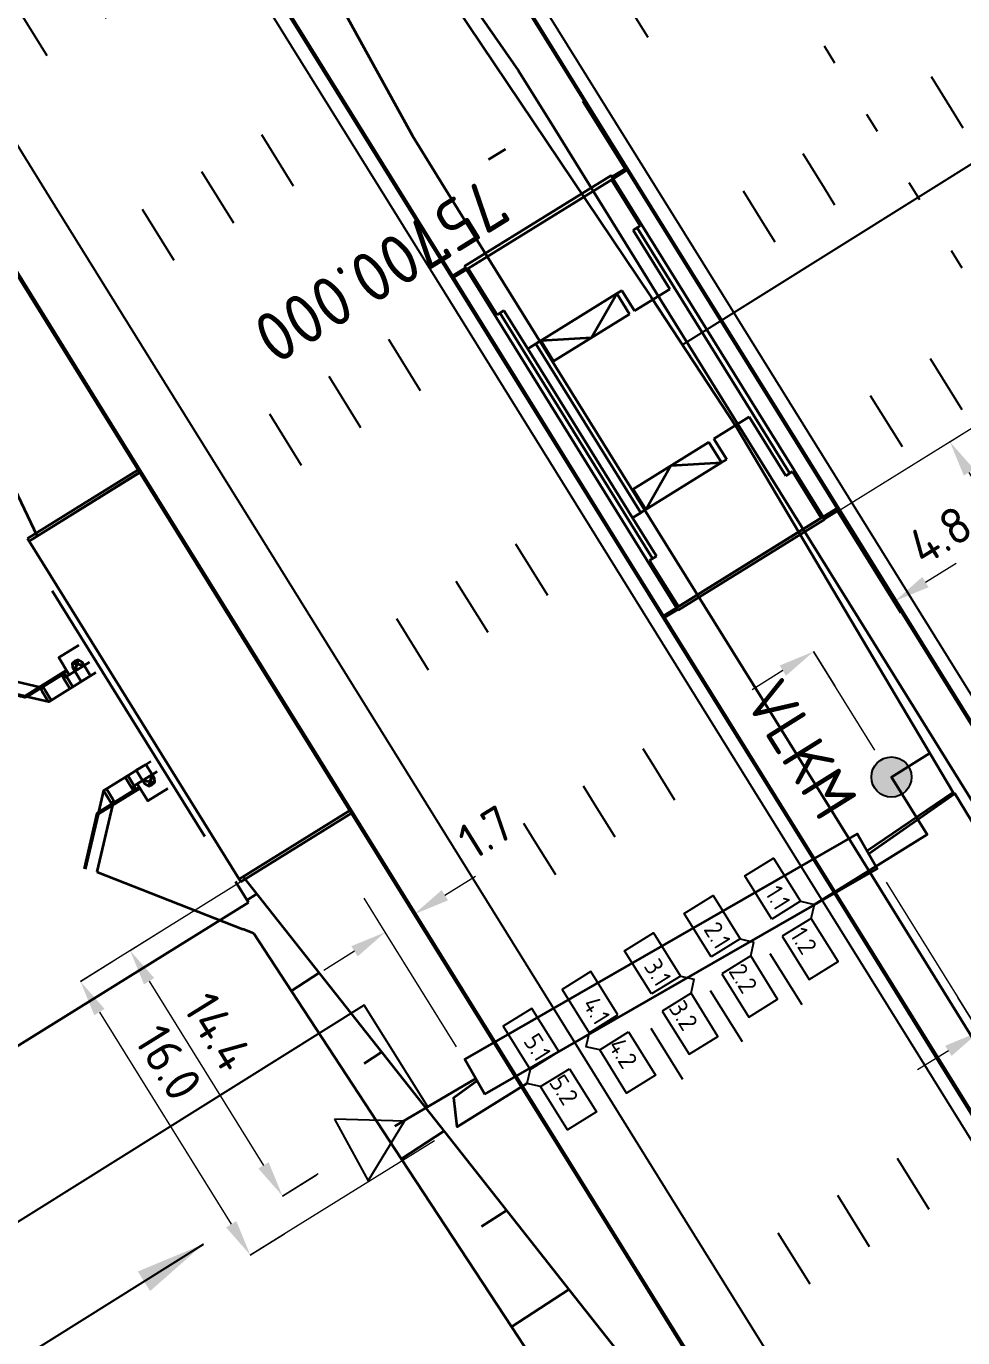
# Model space of a CAD drawing. Header units: metres. Extents: x 134219 to 139178, y 438661 to 444352.
# Drawn here: x 136052.3 to 136098.9, y 442083.1 to 442148.4 of the extents above; entities that cross this region are included whole.
import ezdxf
from ezdxf.enums import TextEntityAlignment as Align

# ---------------------------------------------------------------- set-up
doc = ezdxf.new("R2010")
doc.units = ezdxf.units.M
doc.linetypes.add('13strp', pattern=[4, 1, -3])
doc.linetypes.add('39strp', pattern=[12, 3, -9])
doc.layers.get('DEFPOINTS').update_dxf_attribs({"color": 193})
for name, color, linetype, lineweight in [('N-WE-AM-KILOMETRERING-S', 7, 'Continuous', 25), ('N-WE-KL-ET_HULPSTUK_MOF-S', 10, 'Continuous', 25), ('N-WE-KL-ET_LS_HULPSTUK_MOF-T18', 10, 'Continuous', 18), ('N-WE-KL-ET_LS_HULPSTUK_MOF-T25', 7, 'Continuous', 25), ('N-WE-KL-ET_LS_OV_KABEL-G', 10, 'KL-LS-OV-N', 35), ('N-WE-KL-ET_LS_OV_KABEL-M', 7, 'Continuous', 18), ('N-WE-KL-ET_MANTELBUIS-G', 10, 'Continuous', 35), ('N-WE-KL-MONITORING-T18', 1, 'Continuous', 25), ('N-WE-VW-VS-S', 160, 'Continuous', 25), ('N-WE-VW-VS-T18', 10, 'Continuous', 18), ('N-WE-VW-VS-T25', 7, 'Continuous', 25), ('N-WE-VW-VS_DRAAGCONSTRUCTIE-T18', 1, 'Continuous', 18), ('N-WE-VW-VS_DRAAGCONSTRUCTIE-T25', 7, 'Continuous', 25), ('Utd-geleiderail-nw', 8, 'glm a2ee v014$0$f2m40080', 35), ('Utd-ondergr-nw', 8, '13strp', 35), ('X-XX-AL-AANPIJLING-G', 7, 'Continuous', 18), ('X-XX-AL-AANPIJLING-S', 7, 'Continuous', 25)]:
    doc.layers.add(name, color=color, linetype=linetype, lineweight=lineweight)
doc.layers.add('N-WE-KL-MONITORING-T25', color=2, linetype='Continuous')
doc.layers.add('Utd-weg-nw', color=8, linetype='Continuous')
doc.styles.add('alm a2ee v011$0$rtw_iso', font='NLCS-ISO.ttf')
doc.styles.add('ISO18', font='NLCS-ISO.ttf')
doc.styles.add('ISO25', font='NLCS-ISO.ttf')
doc.styles.add('NLCS-ISO', font='NLCS-ISO.ttf')
doc.styles.add('NLCS_18', font='NLCS-ISO.ttf', dxfattribs={"height": 1.8})
doc.linetypes.add('glm a2ee v014$0$f2m40080', pattern='A,2,-1,[160,RTW.shx,S=0.5,R=0,X=0,Y=0],-1', length=4)
doc.linetypes.add('KL-LS-OV-N', pattern='A,4,-1,[103,NLCS.SHX,S=0.75,R=0,X=0,Y=0],-1,4,-1.5,["0V",Standard,S=1,R=0,X=0,Y=-0.5],-3', length=14.5)
doc.dimstyles.new('NLCS_t18_pijl_Dimension_l3_h1', dxfattribs={"dimtxt": 1.8, "dimasz": 1.8, "dimexe": 2, "dimexo": 2, "dimgap": 0.7, "dimtad": 1, "dimdec": 1, "dimzin": 0, "dimdsep": 46, "dimtxsty": 'NLCS_18', "dimcen": 2.5, "dimdle": 2, "dimclrd": 256, "dimclre": 256, "dimclrt": 256, "dimadec": 1, "dimazin": 0, "dimtfac": 1, "dimtdec": 1, "dimtofl": 0, "dimtmove": 1, "dimatfit": 0, "dimfxl": 0, "dimtolj": 1, "dimtzin": 0, "dimlwd": 18, "dimlwe": 18, "dimarcsym": 0})
doc.dimstyles.new('UTD', dxfattribs={"dimtxt": 1.8, "dimasz": 1.8, "dimexe": 0, "dimexo": 0, "dimgap": 0.5, "dimtad": 1, "dimdec": 1, "dimzin": 1, "dimdsep": 46, "dimtxsty": 'ISO18', "dimcen": 2.5, "dimclrd": 256, "dimclre": 256, "dimclrt": 1, "dimadec": 0, "dimazin": 0, "dimtfac": 1, "dimtdec": 1, "dimtmove": 0, "dimatfit": 3, "dimfxl": 0, "dimlwd": -1, "dimlwe": -1, "dimarcsym": 0})

# ---------------------------------------------------------------- blocks, each defined once
blk = doc.blocks.new('SVW-TDI_HULP_DETECTIELUS-SO')
blk.add_line((0.5, 0.5), (0, 0))
at = {"color": 0, "linetype": 'ByBlock'}
blk.add_lwpolyline([(0.5, 2.192), (3.038, 2.192), (3.038, 0.5), (0.5, 0.5)], close=True, dxfattribs=at)
at = {"layer": 'N-WE-VW-VS-T18', "linetype": 'ByBlock', "style": 'NLCS-ISO', "flags": 1}
for tag, p in [('OMSCHRIJVING_LEGENDA', (7.741, -6.192)), ('NABIJ_PORTAAL', (7.741, -9.976)), ('LOCATIE', (7.741, -13.761)), ('RIJSTROKEN', (7.741, -17.545)), ('OVERIGE_OPMERKING(EN)_1', (7.741, -21.33)), ('OVERIGE_OPMERKING(EN)_2', (7.741, -25.114))]:
    blk.add_attdef(tag, p, '', height=1.8, dxfattribs=at)
at = {"layer": 'N-WE-VW-VS-T25', "linetype": 'ByBlock', "style": 'NLCS-ISO'}
blk.add_attdef('LUSNUMMER', text='', height=1.8, dxfattribs=at).set_placement((2.264, 1.346), align=Align.MIDDLE)
blk = doc.blocks.new('SKL-ET_HULP_VERGROTELUSKOPPELMOF-SO')
at = {"ltscale": 10}
h = blk.add_hatch(color=256, dxfattribs=at)
edge = h.paths.add_edge_path()
edge.add_arc((0, 0), 1, 0, 360)
blk.add_circle((0, 0), 1)
at = {"layer": 'N-WE-KL-ET_LS_HULPSTUK_MOF-T18', "style": 'NLCS-ISO', "flags": 1}
for tag, p in [('OMSCHRIJVING_LEGENDA', (0, -8.431)), ('CONSTRUCTIENUMMER', (0, -12.215)), ('LOCATIE', (0, -16)), ('AANTAL_LUSPAREN', (0, -19.784)), ('POSITIE_X', (0, -23.569)), ('POSITIE_Y', (0, -27.353)), ('OVERIGE_OPMERKING(EN)_1', (0, -31.138)), ('OVERIGE_OPMERKING(EN)_2', (0, -34.922))]:
    blk.add_attdef(tag, p, '', height=1.8, dxfattribs=at)
at = {"layer": 'N-WE-KL-ET_LS_HULPSTUK_MOF-T25', "style": 'NLCS-ISO'}
blk.add_attdef('SOORT_MOF', (0, 2.715), '', height=2.25, dxfattribs=at)
blk = doc.blocks.new('SVW-VS_KAST_DS-SO')
blk.add_lwpolyline([(-1.75, -0.99), (1.75, -0.99), (0, 2.01)], close=True)
at = {"layer": 'N-WE-VW-VS_DRAAGCONSTRUCTIE-T18', "linetype": 'ByBlock', "style": 'NLCS-ISO', "flags": 1}
for tag, p in [('OMSCHRIJVING_LEGENDA', (0, -8.431)), ('LEVERANCIER', (0, -12.215)), ('NABIJ_PORTAAL', (0, -16)), ('LOCATIE', (0, -19.784)), ('BPS-CODERING', (0, -23.569)), ('VOEDINGSPUNT', (0, -27.353)), ('GROEPSNUMMER', (0, -31.138)), ('POSITIE_X', (0, -34.922)), ('POSITIE_Y', (0, -38.707)), ('OVERIGE_OPMERKING(EN)_1', (0, -42.491)), ('OVERIGE_OPMERKING(EN)_2', (0, -46.276))]:
    blk.add_attdef(tag, p, '', height=1.8, dxfattribs=at)
at = {"layer": 'N-WE-VW-VS_DRAAGCONSTRUCTIE-T25', "linetype": 'ByBlock', "style": 'NLCS-ISO'}
blk.add_attdef('SOORT_KAST', text='', height=2.5, dxfattribs=at).set_placement((0, 5.269), align=Align.MIDDLE_CENTER)
blk = doc.blocks.new('*D470')
at = {"layer": 'DEFPOINTS', "color": 0, "transparency": 16777216}
for p in [(136071.625, 442104.14), (136070.187, 442103.246), (136070.187, 442103.246)]:
    blk.add_point(p, dxfattribs=at)
at = {"layer": 'N-WE-KL-ET_LS_OV_KABEL-M', "lineweight": 18, "transparency": 16777216}
for p, q in [((136071.625, 442104.14), (136070.57, 442105.839)), ((136070.187, 442103.246), (136069.132, 442104.945))]:
    blk.add_line(p, q, dxfattribs=at)
at = {"layer": 'N-WE-KL-ET_LS_OV_KABEL-M', "linetype": 'Continuous', "lineweight": 18, "transparency": 16777216}
for p, q in [((136073.155, 442105.089), (136074.684, 442106.039)), ((136068.658, 442102.297), (136067.128, 442101.347))]:
    blk.add_line(p, q, dxfattribs=at)
at = {"layer": 'N-WE-KL-ET_LS_OV_KABEL-M', "transparency": 16777216}
for points in [[(136072.996, 442105.344), (136073.313, 442104.834), (136071.625, 442104.14)], [(136068.499, 442102.552), (136068.816, 442102.042), (136070.187, 442103.246)]]:
    blk.add_solid(points, dxfattribs=at)
at = {"layer": 'N-WE-KL-ET_LS_OV_KABEL-M', "transparency": 16777216, "insert": (136075.182, 442108.231), "char_height": 1.8, "attachment_point": 5, "rotation": 31.83626, "style": 'NLCS_18'}
blk.add_mtext('\\A1;1.7', dxfattribs=at)
blk = doc.blocks.new('*D471')
at = {"layer": 'DEFPOINTS', "color": 0, "transparency": 16777216}
for p in [(136095.55, 442119.732), (136091.508, 442117.222), (136091.508, 442117.222)]:
    blk.add_point(p, dxfattribs=at)
at = {"layer": 'N-WE-KL-ET_LS_OV_KABEL-M', "linetype": 'Continuous', "lineweight": 18, "transparency": 16777216}
for p, q in [((136097.079, 442120.681), (136098.608, 442121.631)), ((136089.979, 442116.272), (136088.45, 442115.323))]:
    blk.add_line(p, q, dxfattribs=at)
at = {"layer": 'N-WE-KL-ET_LS_OV_KABEL-M', "lineweight": 18, "transparency": 16777216}
for p, q in [((136095.55, 442119.732), (136096.605, 442118.033)), ((136091.508, 442117.222), (136092.563, 442115.523))]:
    blk.add_line(p, q, dxfattribs=at)
at = {"layer": 'N-WE-KL-ET_LS_OV_KABEL-M', "transparency": 16777216}
for points in [[(136096.921, 442120.936), (136097.237, 442120.426), (136095.55, 442119.732)], [(136089.821, 442116.527), (136090.137, 442116.018), (136091.508, 442117.222)]]:
    blk.add_solid(points, dxfattribs=at)
at = {"layer": 'N-WE-KL-ET_LS_OV_KABEL-M', "transparency": 16777216, "insert": (136097.807, 442123.016), "char_height": 1.8, "attachment_point": 5, "rotation": 31.83626, "style": 'NLCS_18'}
blk.add_mtext('\\A1;4.8', dxfattribs=at)
blk = doc.blocks.new('*D472')
at = {"layer": 'DEFPOINTS', "color": 0, "transparency": 16777216}
for p in [(136106.328, 442102.373), (136099.749, 442098.288), (136099.749, 442098.288)]:
    blk.add_point(p, dxfattribs=at)
at = {"layer": 'N-WE-KL-ET_LS_OV_KABEL-M', "lineweight": 18, "transparency": 16777216}
for p, q in [((136106.328, 442102.373), (136105.273, 442104.072)), ((136099.749, 442098.288), (136098.694, 442099.987))]:
    blk.add_line(p, q, dxfattribs=at)
at = {"layer": 'N-WE-KL-ET_LS_OV_KABEL-M', "linetype": 'Continuous', "lineweight": 18, "transparency": 16777216}
for p, q in [((136107.857, 442103.322), (136109.387, 442104.272)), ((136098.219, 442097.338), (136096.69, 442096.389))]:
    blk.add_line(p, q, dxfattribs=at)
at = {"layer": 'N-WE-KL-ET_LS_OV_KABEL-M', "transparency": 16777216}
for points in [[(136107.699, 442103.577), (136108.016, 442103.067), (136106.328, 442102.373)], [(136098.061, 442097.593), (136098.378, 442097.083), (136099.749, 442098.288)]]:
    blk.add_solid(points, dxfattribs=at)
at = {"layer": 'N-WE-KL-ET_LS_OV_KABEL-M', "transparency": 16777216, "insert": (136108.509, 442105.61), "char_height": 1.8, "attachment_point": 5, "rotation": 31.83626, "style": 'NLCS_18'}
blk.add_mtext('\\A1;7.7', dxfattribs=at)
blk = doc.blocks.new('*D473')
at = {"layer": 'DEFPOINTS', "color": 0, "transparency": 16777216}
for p in [(136098.293, 442127.674), (136104.968, 442116.924), (136104.968, 442116.924)]:
    blk.add_point(p, dxfattribs=at)
at = {"layer": 'N-WE-KL-ET_LS_OV_KABEL-M', "lineweight": 18, "transparency": 16777216}
for p, q in [((136098.293, 442127.674), (136099.992, 442128.729)), ((136104.968, 442116.924), (136106.667, 442117.979))]:
    blk.add_line(p, q, dxfattribs=at)
at = {"layer": 'N-WE-KL-ET_LS_OV_KABEL-M', "linetype": 'Continuous', "lineweight": 18, "transparency": 16777216}
blk.add_line((136099.242, 442126.145), (136104.019, 442118.453), dxfattribs=at)
at = {"layer": 'N-WE-KL-ET_LS_OV_KABEL-M', "transparency": 16777216}
for points in [[(136099.497, 442126.303), (136098.988, 442125.987), (136098.293, 442127.674)], [(136104.274, 442118.611), (136103.764, 442118.295), (136104.968, 442116.924)]]:
    blk.add_solid(points, dxfattribs=at)
at = {"layer": 'N-WE-KL-ET_LS_OV_KABEL-M', "transparency": 16777216, "insert": (136102.99, 442123.143), "char_height": 1.8, "attachment_point": 5, "rotation": 301.83626, "style": 'NLCS_18'}
blk.add_mtext('\\A1;12.7', dxfattribs=at)
blk = doc.blocks.new('*D475')
at = {"layer": 'DEFPOINTS', "color": 0, "transparency": 16777216}
for p in [(136057.482, 442102.336), (136065.074, 442090.108), (136065.074, 442090.108)]:
    blk.add_point(p, dxfattribs=at)
at = {"layer": 'N-WE-KL-ET_LS_OV_KABEL-M', "lineweight": 18, "transparency": 16777216}
for p, q in [((136057.482, 442102.336), (136059.181, 442103.391)), ((136065.074, 442090.108), (136066.773, 442091.163))]:
    blk.add_line(p, q, dxfattribs=at)
at = {"layer": 'N-WE-KL-ET_LS_OV_KABEL-M', "linetype": 'Continuous', "lineweight": 18, "transparency": 16777216}
blk.add_line((136058.431, 442100.806), (136064.124, 442091.637), dxfattribs=at)
at = {"layer": 'N-WE-KL-ET_LS_OV_KABEL-M', "transparency": 16777216}
for points in [[(136058.686, 442100.965), (136058.176, 442100.648), (136057.482, 442102.336)], [(136064.379, 442091.795), (136063.869, 442091.479), (136065.074, 442090.108)]]:
    blk.add_solid(points, dxfattribs=at)
at = {"layer": 'N-WE-KL-ET_LS_OV_KABEL-M', "transparency": 16777216, "insert": (136061.874, 442098.295), "char_height": 1.8, "attachment_point": 5, "rotation": 301.83497, "style": 'NLCS_18'}
blk.add_mtext('\\A1;14.4', dxfattribs=at)
blk = doc.blocks.new('*D476')
at = {"layer": 'DEFPOINTS', "color": 0, "transparency": 16777216}
for p in [(136055.008, 442100.799), (136063.469, 442087.171), (136063.469, 442087.171)]:
    blk.add_point(p, dxfattribs=at)
at = {"layer": 'N-WE-KL-ET_LS_OV_KABEL-M', "lineweight": 18, "transparency": 16777216}
for p, q in [((136055.008, 442100.799), (136056.707, 442101.854)), ((136063.469, 442087.171), (136065.168, 442088.226))]:
    blk.add_line(p, q, dxfattribs=at)
at = {"layer": 'N-WE-KL-ET_LS_OV_KABEL-M', "linetype": 'Continuous', "lineweight": 18, "transparency": 16777216}
blk.add_line((136055.957, 442099.27), (136062.519, 442088.7), dxfattribs=at)
at = {"layer": 'N-WE-KL-ET_LS_OV_KABEL-M', "transparency": 16777216}
for points in [[(136056.212, 442099.428), (136055.702, 442099.112), (136055.008, 442100.799)], [(136062.774, 442088.859), (136062.265, 442088.542), (136063.469, 442087.171)]]:
    blk.add_solid(points, dxfattribs=at)
at = {"layer": 'N-WE-KL-ET_LS_OV_KABEL-M', "transparency": 16777216, "insert": (136059.399, 442096.759), "char_height": 1.8, "attachment_point": 5, "rotation": 301.83497, "style": 'NLCS_18'}
blk.add_mtext('\\A1;16.0', dxfattribs=at)
blk = doc.blocks.new('SAL-AM_KILOMETRERING-SO')
blk.add_lwpolyline([(-37, 0), (-28, 0), (-10, 0)])
at = {"style": 'ISO25'}
blk.add_text('KM', height=2.25, dxfattribs=at).set_placement((-36, 1))
blk.add_attdef('KM', (-31, 1), '', height=2.25, dxfattribs=at)

msp = doc.modelspace()

# ---------------------------------------------------------------- linework, layer by layer
at = {"layer": 'N-WE-KL-ET_LS_OV_KABEL-G', "flags": 128}
for points, elevation in [([(136009.706, 442249.778), (136009.985, 442249.338), (136029.664, 442217.436), (136035.64, 442207.918), (136051.526, 442183.815), (136063.882, 442163.962), (136083.422, 442134.873), (136087.677, 442128.392), (136098.452, 442110.211), (136094.165, 442107.281)], 1.475), ([(136097.297, 442112.16), (136095.387, 442110.975), (136097.164, 442108.112), (136091.55, 442104.626)], 1.95), ([(136094.242, 442107.146), (136098.548, 442110.156), (136116.769, 442080.158), (136135.596, 442048.952), (136138.089, 442044.694)], 2.001), ([(136074.703, 442095.967), (136070.658, 442093.59)], 1.465), ([(136077.232, 442095.716), (136073.758, 442093.554), (136073.594, 442095.023), (136074.759, 442095.869)], 7.416)]:
    msp.add_lwpolyline(points, dxfattribs=dict(at, elevation=elevation))
at = {"layer": 'N-WE-KL-ET_LS_OV_KABEL-M'}
for points in [[(136092.061, 442123.805), (136100.722, 442129.182)], [(136062.993, 442105.757), (136055.008, 442100.799)], [(136095.122, 442105.738), (136099.749, 442098.288)], [(136073.728, 442097.542), (136070.187, 442103.246)], [(136072.635, 442092.862), (136063.469, 442087.171)], [(136066.849, 442091.21), (136065.074, 442090.108)]]:
    msp.add_lwpolyline(points, dxfattribs=at)
at = {"layer": 'N-WE-KL-ET_LS_OV_KABEL-M', "elevation": 1.95}
msp.add_lwpolyline([(136094.558, 442112.31), (136091.508, 442117.222)], dxfattribs=at)
at = {"layer": 'N-WE-KL-ET_MANTELBUIS-G', "flags": 128}
msp.add_lwpolyline([(136075.151, 442095.188), (136094.667, 442106.407), (136093.671, 442108.141), (136074.154, 442096.921)], close=True, dxfattribs=at)
at = {"layer": 'Utd-geleiderail-nw', "linetype": 'Continuous', "flags": 128}
for points in [[(136052.618, 442177.26), (136071.536, 442142.901), (136073.12, 442140.349), (136078.395, 442131.853), (136083.67, 442123.358), (136088.945, 442114.862), (136094.22, 442106.366), (136099.495, 442097.871), (136104.77, 442089.375), (136110.045, 442080.88), (136115.32, 442072.384), (136120.595, 442063.888), (136125.87, 442055.393), (136131.145, 442046.897), (136136.419, 442038.402)], [(136057.531, 442173.859), (136076.823, 442146.139), (136078.388, 442143.619), (136083.662, 442135.124), (136088.937, 442126.628), (136094.212, 442118.132), (136099.487, 442109.637), (136104.762, 442101.141), (136110.037, 442092.646), (136115.312, 442084.15), (136120.587, 442075.654), (136125.862, 442067.159), (136131.137, 442058.663), (136136.412, 442050.168)]]:
    msp.add_lwpolyline(points, dxfattribs=at)
at = {"layer": 'Utd-ondergr-nw', "linetype": 'Continuous'}
for p, q in [((136080.027, 442144.637), (136082.175, 442141.178)), ((136080.087, 442144.674), (136082.234, 442141.215)), ((136081.474, 442140.857), (136082.124, 442141.26)), ((136082.176, 442141.175), (136081.527, 442140.772)), ((136082.124, 442141.26), (136082.176, 442141.175)), ((136074.13, 442136.419), (136081.426, 442140.934)), ((136081.531, 442140.764), (136074.235, 442136.249)), ((136081.446, 442140.712), (136074.321, 442136.302)), ((136091.982, 442123.932), (136081.419, 442140.945)), ((136081.426, 442140.934), (136081.531, 442140.764)), ((136082.871, 442138.418), (136081.446, 442140.712)), ((136081.527, 442140.772), (136081.474, 442140.857)), ((136071.379, 442139.267), (136073.526, 442135.809)), ((136071.438, 442139.304), (136073.586, 442135.846)), ((136082.531, 442138.207), (136082.871, 442138.418)), ((136084.351, 442135.276), (136082.531, 442138.207)), ((136090.324, 442126.096), (136082.729, 442138.33)), ((136074.235, 442136.249), (136074.13, 442136.419)), ((136073.533, 442135.931), (136074.183, 442136.334)), ((136073.533, 442135.931), (136074.183, 442136.334)), ((136073.586, 442135.846), (136073.533, 442135.931)), ((136073.586, 442135.846), (136074.235, 442136.249)), ((136074.235, 442136.249), (136073.586, 442135.846)), ((136074.183, 442136.334), (136074.235, 442136.249)), ((136084.693, 442119.407), (136074.235, 442136.249)), ((136074.321, 442136.302), (136075.751, 442133.998)), ((136081.707, 442135.047), (136081.962, 442135.205)), ((136081.962, 442135.205), (136082.595, 442134.186)), ((136082.595, 442134.186), (136084.351, 442135.276)), ((136077.512, 442132.442), (136081.707, 442135.047)), ((136080.455, 442132.857), (136081.707, 442135.047)), ((136082.34, 442134.027), (136081.707, 442135.047)), ((136075.751, 442133.998), (136076.091, 442134.209)), ((136083.489, 442121.852), (136075.893, 442134.086)), ((136076.091, 442134.209), (136077.278, 442132.297)), ((136078.569, 442131.686), (136082.34, 442134.027)), ((136077.936, 442132.706), (136077.278, 442132.297)), ((136077.278, 442132.297), (136077.936, 442132.706)), ((136077.278, 442132.297), (136077.936, 442132.706)), ((136077.278, 442132.297), (136077.682, 442132.548)), ((136077.682, 442132.548), (136082.904, 442124.137)), ((136077.936, 442132.706), (136080.455, 442132.857)), ((136077.936, 442132.706), (136078.569, 442131.686)), ((136082.5, 442123.886), (136077.278, 442132.297)), ((136055.815, 442129.604), (136061.09, 442121.108)), ((136055.874, 442129.64), (136061.149, 442121.145)), ((136086.551, 442127.814), (136088.307, 442128.904)), ((136088.307, 442128.904), (136090.126, 442125.973)), ((136082.525, 442125.315), (136086.296, 442127.655)), ((136086.296, 442127.655), (136086.929, 442126.636)), ((136087.184, 442126.794), (136086.551, 442127.814)), ((136083.158, 442124.295), (136086.929, 442126.636)), ((136084.411, 442126.485), (136086.929, 442126.636)), ((136086.929, 442126.636), (136087.184, 442126.794)), ((136052.378, 442122.855), (136057.883, 442126.273)), ((136052.457, 442122.727), (136058.021, 442126.182)), ((136057.962, 442126.145), (136052.457, 442122.727)), ((136057.883, 442126.273), (136057.962, 442126.145)), ((136058.021, 442126.182), (136068.479, 442109.34)), ((136083.158, 442124.295), (136084.411, 442126.485)), ((136090.126, 442125.973), (136090.466, 442126.184)), ((136090.466, 442126.184), (136091.89, 442123.89)), ((136083.158, 442124.295), (136082.525, 442125.315)), ((136083.158, 442124.295), (136082.5, 442123.886)), ((136082.5, 442123.886), (136083.158, 442124.295)), ((136082.5, 442123.886), (136083.158, 442124.295)), ((136082.904, 442124.137), (136082.5, 442123.886)), ((136091.982, 442123.932), (136092.632, 442124.336)), ((136092.684, 442124.251), (136092.035, 442123.847)), ((136092.632, 442124.336), (136095.852, 442119.15)), ((136092.632, 442124.336), (136092.684, 442124.251)), ((136092.692, 442124.373), (136095.911, 442119.187)), ((136083.687, 442121.975), (136082.5, 442123.886)), ((136084.693, 442119.407), (136091.982, 442123.932)), ((136092.061, 442123.805), (136084.772, 442119.279)), ((136091.89, 442123.89), (136084.778, 442119.459)), ((136092.035, 442123.847), (136091.982, 442123.932)), ((136091.982, 442123.932), (136092.061, 442123.805)), ((136052.457, 442122.727), (136052.378, 442122.855)), ((136062.914, 442105.885), (136052.457, 442122.727)), ((136083.347, 442121.764), (136083.687, 442121.975)), ((136084.778, 442119.459), (136083.347, 442121.764)), ((136061.09, 442121.108), (136066.365, 442112.612)), ((136061.149, 442121.145), (136066.424, 442112.649)), ((136061.207, 442108.018), (136053.611, 442120.252)), ((136083.984, 442118.966), (136087.204, 442113.78)), ((136084.043, 442119.003), (136084.693, 442119.407)), ((136084.096, 442118.918), (136084.043, 442119.003)), ((136084.043, 442119.003), (136087.263, 442113.817)), ((136084.746, 442119.322), (136084.096, 442118.918)), ((136084.772, 442119.279), (136084.693, 442119.407)), ((136084.693, 442119.407), (136084.746, 442119.322)), ((136052.961, 442115.445, 0), (136049.645, 442116.22, 0)), ((136054.615, 442116.639), (136054.741, 442116.751)), ((136054.615, 442116.639), (136055.204, 442116.532)), ((136054.626, 442116.409), (136054.615, 442116.639)), ((136054.615, 442116.639), (136055.204, 442116.532)), ((136054.732, 442116.239), (136054.626, 442116.409)), ((136054.732, 442116.239), (136054.897, 442116.814)), ((136054.732, 442116.239), (136054.897, 442116.814)), ((136054.732, 442116.239), (136055.048, 442115.729)), ((136054.741, 442116.751), (136054.897, 442116.814)), ((136054.897, 442116.814), (136055.098, 442116.702)), ((136055.098, 442116.702), (136055.204, 442116.532)), ((136055.204, 442116.532), (136055.52, 442116.022)), ((136055.204, 442116.532), (136055.52, 442116.022)), ((136055.52, 442116.022), (136055.777, 442116.181)), ((136055.52, 442116.022), (136055.048, 442115.729)), ((136058.263, 442111.605), (136057.791, 442111.311)), ((136058.263, 442111.605), (136058.519, 442111.764)), ((136058.58, 442111.095), (136058.263, 442111.605)), ((136058.58, 442111.095), (136058.263, 442111.605)), ((136058.107, 442110.802), (136057.791, 442111.311)), ((136058.414, 442110.52), (136058.58, 442111.095)), ((136058.414, 442110.52), (136058.58, 442111.095)), ((136058.685, 442110.925), (136058.58, 442111.095)), ((136058.107, 442110.802), (136058.696, 442110.695)), ((136058.107, 442110.802), (136058.213, 442110.632)), ((136058.107, 442110.802), (136058.696, 442110.695)), ((136058.213, 442110.632), (136058.414, 442110.52)), ((136058.414, 442110.52), (136058.57, 442110.583)), ((136058.57, 442110.583), (136058.696, 442110.695)), ((136058.696, 442110.695), (136058.685, 442110.925)), ((136056.611, 442109.566, 0), (136055.834, 442106.251, 0)), ((136068.479, 442109.34), (136062.914, 442105.885)), ((136062.914, 442105.885), (136068.419, 442109.303)), ((136068.498, 442109.176), (136062.993, 442105.757)), ((136068.419, 442109.303), (136068.498, 442109.176)), ((136055.834, 442106.251, 0), (136063.104, 442103.399)), ((136063.386, 442104.727), (136062.736, 442105.774)), ((136062.993, 442105.757), (136062.914, 442105.885)), ((136042.792, 442091.941), (136063.386, 442104.727)), ((136063.65, 442103.176), (136063.104, 442103.399))]:
    msp.add_line(p, q, dxfattribs=at)
at = {"layer": 'Utd-ondergr-nw', "color": 7, "linetype": 'Continuous'}
msp.add_line((136076.179, 442142.248), (136075.329, 442141.72), dxfattribs=at)
at = {"layer": 'Utd-ondergr-nw', "linetype": 'Continuous', "flags": 128}
for points in [[(136013.615, 442197.568), (136018.89, 442189.073), (136024.165, 442180.577), (136029.44, 442172.082), (136034.715, 442163.586), (136039.99, 442155.09), (136045.265, 442146.595), (136050.54, 442138.099), (136055.815, 442129.604), (136061.09, 442121.108), (136066.365, 442112.612), (136071.64, 442104.117), (136076.914, 442095.621), (136082.189, 442087.126), (136087.464, 442078.63), (136092.191, 442071.017)], [(136013.675, 442197.605), (136018.95, 442189.11), (136024.225, 442180.614), (136029.5, 442172.119), (136034.774, 442163.623), (136040.049, 442155.127), (136045.324, 442146.632), (136050.599, 442138.136), (136055.874, 442129.641), (136061.149, 442121.145), (136066.424, 442112.649), (136071.699, 442104.154), (136076.974, 442095.658), (136082.249, 442087.163), (136087.524, 442078.667), (136092.258, 442071.042)], [(136011.763, 442196.418), (136017.038, 442187.923), (136022.313, 442179.427), (136027.588, 442170.932), (136032.863, 442162.436), (136038.138, 442153.94), (136042.457, 442144.851), (136046.776, 442135.762), (136051.095, 442126.673), (136052.854, 442122.974)], [(136048.42, 442195.637), (136053.695, 442187.142), (136058.97, 442178.646), (136064.245, 442170.15), (136069.52, 442161.655), (136074.795, 442153.159), (136080.07, 442144.664), (136085.345, 442136.168), (136090.62, 442127.672), (136095.894, 442119.177), (136101.169, 442110.681), (136106.444, 442102.186), (136111.719, 442093.69), (136116.994, 442085.194), (136119.577, 442081.036)], [(136048.48, 442195.674), (136053.754, 442187.178), (136059.029, 442178.683), (136064.304, 442170.187), (136069.579, 442161.692), (136074.854, 442153.196), (136080.129, 442144.701), (136085.404, 442136.205), (136090.679, 442127.709), (136095.954, 442119.214), (136101.229, 442110.718), (136106.504, 442102.223), (136111.779, 442093.727), (136117.054, 442085.231), (136119.644, 442081.06)], [(136039.729, 442190.241), (136045.004, 442181.745), (136050.279, 442173.25), (136055.554, 442164.754), (136060.829, 442156.259), (136066.104, 442147.763), (136071.379, 442139.267), (136076.654, 442130.772), (136081.929, 442122.276), (136087.203, 442113.781), (136092.478, 442105.285), (136097.753, 442096.789), (136103.028, 442088.294), (136108.303, 442079.798), (136109.764, 442077.446)], [(136039.789, 442190.278), (136045.063, 442181.782), (136050.338, 442173.287), (136055.613, 442164.791), (136060.888, 442156.295), (136066.163, 442147.8), (136071.438, 442139.304), (136076.713, 442130.809), (136081.988, 442122.313), (136087.263, 442113.817), (136092.538, 442105.322), (136097.813, 442096.826), (136103.088, 442088.331), (136108.363, 442079.835), (136109.831, 442077.47)], [(136063.117, 442106.011), (136066.92, 442101.187), (136073.151, 442093.285), (136079.382, 442085.382), (136085.612, 442077.48), (136090.1, 442070.252)], [(136063.283, 442104.833), (136063.786, 442105.162)], [(136063.65, 442103.176), (136065.521, 442100.318), (136071.001, 442091.949), (136076.48, 442083.581), (136081.959, 442075.212)], [(136065.52, 442100.32), (136066.894, 442101.22)], [(136069.13, 442096.708), (136070.002, 442097.279)], [(136070.997, 442091.954), (136073.11, 442093.337)], [(136074.977, 442088.583), (136076.217, 442089.396)], [(136076.475, 442083.588), (136079.325, 442085.454)]]:
    msp.add_lwpolyline(points, dxfattribs=at)
at = {"layer": 'Utd-ondergr-nw', "linetype": 'Continuous'}
for points in [[(136054.933, 442117.541), (136053.931, 442116.919), (136054.458, 442116.069), (136055.46, 442116.691)], [(136055.204, 442116.532), (136055.098, 442116.702), (136054.897, 442116.814), (136054.741, 442116.751), (136054.615, 442116.639), (136054.626, 442116.409), (136054.732, 442116.239)], [(136055.204, 442116.532), (136054.615, 442116.639)], [(136054.897, 442116.814), (136054.732, 442116.239)], [(136059.363, 442110.404), (136058.361, 442109.782), (136057.834, 442110.632), (136058.836, 442111.254)], [(136058.58, 442111.095), (136058.685, 442110.925), (136058.696, 442110.695), (136058.57, 442110.583), (136058.414, 442110.52), (136058.213, 442110.632), (136058.107, 442110.802)], [(136058.58, 442111.095), (136058.414, 442110.52)], [(136058.696, 442110.695), (136058.107, 442110.802)]]:
    msp.add_lwpolyline(points, dxfattribs=at)
at = {"layer": 'Utd-ondergr-nw', "linetype": 'Continuous', "elevation": 0}
for points in [[(136054.353, 442116.239), (136052.249, 442114.933), (136049.495, 442115.577)], [(136054.321, 442116.29), (136052.239, 442114.997), (136049.509, 442115.636)], [(136054.164, 442116.043), (136054.105, 442116.006), (136054.111, 442115.995), (136054.17, 442116.032)], [(136054.17, 442116.032), (136054.247, 442116.079), (136054.24, 442116.09), (136054.178, 442116.052), (136054.143, 442116.109)], [(136054.247, 442116.079), (136054.311, 442115.977)], [(136057.939, 442110.462), (136055.836, 442109.156), (136055.192, 442106.402)], [(136057.971, 442110.411), (136055.889, 442109.118), (136055.25, 442106.388)], [(136057.68, 442110.379), (136057.621, 442110.343), (136057.614, 442110.354), (136057.673, 442110.39)], [(136057.673, 442110.39), (136057.75, 442110.438), (136057.757, 442110.427), (136057.694, 442110.388), (136057.73, 442110.331)], [(136057.75, 442110.438), (136057.686, 442110.54)]]:
    msp.add_lwpolyline(points, dxfattribs=at)
for points in [[(136055.52, 442116.022), (136053.434, 442114.727), (136053.423, 442114.72), (136052.349, 442114.971), (136054.139, 442116.083), (136054.234, 442115.93), (136055.204, 442116.532)], [(136058.263, 442111.605), (136056.176, 442110.309), (136056.166, 442110.302), (136055.914, 442109.228), (136057.705, 442110.34), (136057.61, 442110.492), (136058.58, 442111.095)]]:
    msp.add_lwpolyline(points, close=True, dxfattribs=at)
at = {"layer": 'Utd-ondergr-nw', "linetype": 'Continuous', "ltscale": 0.25, "elevation": 0}
for points in [[(136054.111, 442115.995), (136054.175, 442115.893)], [(136054.175, 442115.893), (136054.491, 442115.383)], [(136054.311, 442115.977), (136054.627, 442115.468)], [(136053.074, 442115.445), (136053.069, 442115.442), (136053.063, 442115.438), (136053.099, 442115.381), (136053.036, 442115.343), (136053.043, 442115.332), (136053.179, 442115.416), (136053.172, 442115.427), (136053.11, 442115.388), (136053.074, 442115.445)], [(136053.043, 442115.332), (136053.106, 442115.23)], [(136053.106, 442115.23), (136053.423, 442114.72)], [(136053.179, 442115.416), (136053.242, 442115.314)], [(136053.242, 442115.314), (136053.559, 442114.804)], [(136057.551, 442110.456), (136057.234, 442110.966)], [(136057.686, 442110.54), (136057.37, 442111.05)], [(136056.482, 442109.792), (136056.166, 442110.302)], [(136056.618, 442109.877), (136056.302, 442110.387)], [(136057.614, 442110.354), (136057.551, 442110.456)], [(136056.545, 442109.691), (136056.482, 442109.792)], [(136056.661, 442109.668), (136056.656, 442109.665), (136056.65, 442109.661), (136056.615, 442109.718), (136056.552, 442109.679), (136056.545, 442109.691), (136056.681, 442109.775), (136056.688, 442109.764), (136056.626, 442109.725), (136056.661, 442109.668)], [(136056.681, 442109.775), (136056.618, 442109.877)]]:
    msp.add_lwpolyline(points, dxfattribs=at)
at = {"layer": 'Utd-weg-nw', "linetype": '39strp', "flags": 128}
for points in [[(135882.33, 442492.596), (135887.454, 442484.163), (135892.681, 442475.625), (135897.928, 442467.103), (135903.191, 442458.593), (135908.462, 442450.091), (135912.6, 442443.427), (135913.737, 442441.595), (135919.012, 442433.099), (135924.287, 442424.604), (135929.562, 442416.108), (135934.837, 442407.613), (135940.112, 442399.117), (135945.387, 442390.621), (135950.662, 442382.126), (135955.937, 442373.63), (135961.212, 442365.135), (135966.486, 442356.639), (135971.761, 442348.143), (135977.036, 442339.648), (135982.311, 442331.152), (135987.586, 442322.657), (135992.861, 442314.161), (135998.136, 442305.665), (136003.411, 442297.17), (136008.686, 442288.674), (136013.961, 442280.179), (136019.236, 442271.683), (136024.511, 442263.187), (136029.786, 442254.692), (136035.061, 442246.196), (136040.336, 442237.701), (136045.61, 442229.205), (136050.885, 442220.71), (136056.16, 442212.214), (136061.435, 442203.718), (136066.71, 442195.223), (136071.985, 442186.727), (136077.26, 442178.232), (136082.535, 442169.736), (136087.81, 442161.24), (136093.085, 442152.745), (136098.36, 442144.249), (136103.635, 442135.754), (136108.91, 442127.258), (136114.185, 442118.762), (136119.46, 442110.267)], [(135875.758, 442488.639), (135881.033, 442480.143), (135886.308, 442471.647), (135891.583, 442463.152), (135896.858, 442454.656), (135902.133, 442446.161), (135907.408, 442437.665), (135912.683, 442429.169), (135917.958, 442420.674), (135923.233, 442412.178), (135928.508, 442403.683), (135933.783, 442395.187), (135939.058, 442386.692), (135944.332, 442378.196), (135949.607, 442369.7), (135954.882, 442361.205), (135960.157, 442352.709), (135965.432, 442344.214), (135970.707, 442335.718), (135975.982, 442327.222), (135981.257, 442318.727), (135986.532, 442310.231), (135991.807, 442301.736), (135997.082, 442293.24), (136002.357, 442284.744), (136007.632, 442276.249), (136012.907, 442267.753), (136018.182, 442259.258), (136023.456, 442250.762), (136028.731, 442242.266), (136034.006, 442233.771), (136039.281, 442225.275), (136044.556, 442216.78), (136049.831, 442208.284), (136055.106, 442199.789), (136060.381, 442191.293), (136065.656, 442182.797), (136070.931, 442174.302), (136076.206, 442165.806), (136081.481, 442157.311), (136086.756, 442148.815), (136092.031, 442140.319), (136097.306, 442131.824), (136102.581, 442123.328), (136107.855, 442114.833), (136113.13, 442106.337), (136118.405, 442097.841), (136123.68, 442089.346), (136127.125, 442083.797)], [(135872.785, 442486.792), (135878.06, 442478.297), (135883.335, 442469.801), (135888.61, 442461.306), (135893.885, 442452.81), (135899.16, 442444.314), (135904.434, 442435.819), (135909.709, 442427.323), (135914.984, 442418.828), (135920.259, 442410.332), (135925.534, 442401.836), (135930.809, 442393.341), (135936.084, 442384.845), (135941.359, 442376.35), (135946.634, 442367.854), (135951.909, 442359.359), (135957.184, 442350.863), (135962.459, 442342.367), (135967.734, 442333.872), (135973.009, 442325.376), (135978.284, 442316.881), (135983.558, 442308.385), (135988.833, 442299.889), (135994.108, 442291.394), (135999.383, 442282.898), (136004.658, 442274.403), (136009.933, 442265.907), (136015.208, 442257.411), (136020.483, 442248.916), (136025.758, 442240.42), (136031.033, 442231.925), (136036.308, 442223.429), (136041.583, 442214.933), (136046.858, 442206.438), (136052.133, 442197.942), (136057.408, 442189.447), (136062.682, 442180.951), (136067.957, 442172.456), (136073.232, 442163.96), (136078.507, 442155.464), (136083.782, 442146.969), (136089.057, 442138.473), (136094.332, 442129.978), (136099.607, 442121.482), (136104.882, 442112.986), (136110.157, 442104.491), (136115.432, 442095.995), (136120.707, 442087.5), (136123.768, 442082.569)], [(135855.13, 442479.397), (135856.728, 442476.823), (135862.003, 442468.327), (135867.278, 442459.832), (135872.553, 442451.336), (135877.828, 442442.84), (135883.103, 442434.345), (135888.378, 442425.849), (135893.653, 442417.354), (135898.928, 442408.858), (135904.203, 442400.362), (135909.478, 442391.867), (135914.752, 442383.371), (135920.027, 442374.876), (135925.302, 442366.38), (135930.577, 442357.884), (135935.852, 442349.389), (135941.127, 442340.893), (135946.402, 442332.398), (135951.677, 442323.902), (135956.952, 442315.407), (135962.227, 442306.911), (135967.502, 442298.415), (135972.777, 442289.92), (135978.052, 442281.424), (135983.327, 442272.929), (135988.602, 442264.433), (135993.876, 442255.937), (135999.151, 442247.442), (136004.426, 442238.946), (136009.701, 442230.451), (136014.976, 442221.955), (136020.251, 442213.459), (136025.526, 442204.964), (136030.801, 442196.468), (136036.076, 442187.973), (136041.351, 442179.477), (136046.626, 442170.981), (136051.901, 442162.486), (136057.176, 442153.99), (136062.451, 442145.495), (136067.726, 442136.999), (136073.001, 442128.504), (136078.275, 442120.008), (136083.55, 442111.512), (136088.825, 442103.017), (136094.1, 442094.521), (136099.375, 442086.026), (136104.65, 442077.53), (136105.639, 442075.937)], [(135852.156, 442477.551), (135853.755, 442474.977), (135859.03, 442466.481), (135864.305, 442457.985), (135869.58, 442449.49), (135874.854, 442440.994), (135880.129, 442432.499), (135885.404, 442424.003), (135890.679, 442415.507), (135895.954, 442407.012), (135901.229, 442398.516), (135906.504, 442390.021), (135911.779, 442381.525), (135917.054, 442373.029), (135922.329, 442364.534), (135927.604, 442356.038), (135932.879, 442347.543), (135938.154, 442339.047), (135943.429, 442330.551), (135948.704, 442322.056), (135953.978, 442313.56), (135959.253, 442305.065), (135964.528, 442296.569), (135969.803, 442288.074), (135975.078, 442279.578), (135980.353, 442271.082), (135985.628, 442262.587), (135990.903, 442254.091), (135996.178, 442245.596), (136001.453, 442237.1), (136006.728, 442228.604), (136012.003, 442220.109), (136017.278, 442211.613), (136022.553, 442203.118), (136027.828, 442194.622), (136033.103, 442186.126), (136038.377, 442177.631), (136043.652, 442169.135), (136048.927, 442160.64), (136054.202, 442152.144), (136059.477, 442143.648), (136064.752, 442135.153), (136070.027, 442126.657), (136075.302, 442118.162), (136080.577, 442109.666), (136085.852, 442101.171), (136091.127, 442092.675), (136096.402, 442084.179), (136101.677, 442075.684), (136102.282, 442074.709)], [(135845.859, 442473.572), (135847.463, 442471.07), (135852.864, 442462.652), (135858.264, 442454.234), (135863.664, 442445.817), (135869.064, 442437.399), (135874.464, 442428.981), (135879.864, 442420.563), (135885.264, 442412.145), (135890.664, 442403.727), (135896.064, 442395.309), (135901.464, 442386.891), (135906.864, 442378.474), (135912.265, 442370.056), (135917.665, 442361.638), (135923.065, 442353.22), (135928.465, 442344.802), (135933.865, 442336.384), (135939.265, 442327.966), (135944.665, 442319.548), (135950.065, 442311.131), (135955.465, 442302.713), (135960.865, 442294.295), (135966.265, 442285.877), (135971.666, 442277.459), (135977.066, 442269.041), (135982.466, 442260.623), (135987.93, 442252.245), (135993.205, 442243.749), (135998.479, 442235.254), (136003.754, 442226.758), (136009.029, 442218.263), (136014.304, 442209.767), (136019.579, 442201.271), (136024.854, 442192.776), (136030.129, 442184.28), (136035.404, 442175.785), (136040.679, 442167.289), (136045.954, 442158.793), (136051.229, 442150.298), (136056.504, 442141.802), (136061.779, 442133.307), (136067.054, 442124.811), (136072.329, 442116.315), (136077.603, 442107.82), (136082.878, 442099.324), (136088.153, 442090.829), (136093.428, 442082.333), (136098.703, 442073.838), (136098.925, 442073.481)]]:
    msp.add_lwpolyline(points, dxfattribs=at)
at = {"layer": 'Utd-weg-nw', "linetype": '13strp', "flags": 128}
msp.add_lwpolyline([(135878.923, 442490.604), (135884.198, 442482.108), (135889.473, 442473.612), (135894.748, 442465.117), (135900.023, 442456.621), (135905.298, 442448.126), (135910.573, 442439.63), (135915.847, 442431.134), (135921.122, 442422.639), (135926.397, 442414.143), (135931.672, 442405.648), (135936.947, 442397.152), (135942.222, 442388.656), (135947.497, 442380.161), (135952.772, 442371.665), (135958.047, 442363.17), (135963.322, 442354.674), (135968.597, 442346.178), (135973.872, 442337.683), (135979.147, 442329.187), (135984.422, 442320.692), (135989.697, 442312.196), (135994.971, 442303.701), (136000.246, 442295.205), (136005.521, 442286.709), (136010.796, 442278.214), (136016.071, 442269.718), (136021.346, 442261.223), (136026.621, 442252.727), (136031.896, 442244.231), (136037.171, 442235.736), (136042.446, 442227.24), (136047.721, 442218.745), (136052.996, 442210.249), (136058.271, 442201.753), (136063.546, 442193.258), (136068.821, 442184.762), (136074.095, 442176.267), (136079.37, 442167.771), (136084.645, 442159.275), (136089.92, 442150.78), (136095.195, 442142.284), (136100.47, 442133.789), (136105.745, 442125.293), (136111.02, 442116.798), (136116.295, 442108.302), (136121.57, 442099.806), (136126.845, 442091.311), (136130.698, 442085.104)], dxfattribs=at)
at = {"layer": 'Utd-weg-nw', "linetype": 'Continuous', "flags": 128}
for points in [[(136049.074, 442196.043), (136054.349, 442187.548), (136059.624, 442179.052), (136064.899, 442170.557), (136070.174, 442162.061), (136075.449, 442153.565), (136080.724, 442145.07), (136085.999, 442136.574), (136091.274, 442128.079), (136096.549, 442119.583), (136101.824, 442111.087), (136107.099, 442102.592), (136112.373, 442094.096), (136117.648, 442085.601), (136120.315, 442081.306)], [(136021.796, 442190.877), (136027.071, 442182.381), (136032.346, 442173.886), (136037.621, 442165.39), (136042.895, 442156.894), (136048.17, 442148.399), (136053.445, 442139.903), (136058.72, 442131.408), (136063.995, 442122.912), (136069.27, 442114.417), (136074.545, 442105.921), (136079.82, 442097.425), (136085.095, 442088.93), (136090.37, 442080.434), (136095.472, 442072.217)], [(136039.134, 442189.872), (136044.409, 442181.376), (136049.684, 442172.88), (136054.959, 442164.385), (136060.234, 442155.889), (136065.509, 442147.394), (136070.784, 442138.898), (136076.059, 442130.403), (136081.334, 442121.907), (136086.609, 442113.411), (136091.884, 442104.916), (136097.159, 442096.42), (136102.434, 442087.925), (136107.709, 442079.429), (136109.092, 442077.2)]]:
    msp.add_lwpolyline(points, dxfattribs=at)
at = {"layer": 'X-XX-AL-AANPIJLING-S'}
msp.add_line((136173.958, 442188.177), (136084.982, 442132.496), dxfattribs=at)
msp.add_lwpolyline([(136072.302, 442094.556), (136069.142, 442099.606), (136034.292, 442077.797)], dxfattribs=at)

# ---------------------------------------------------------------- block references
at = {"layer": 'N-WE-AM-KILOMETRERING-S'}
ref = msp.add_blockref('SAL-AM_KILOMETRERING-SO', (136069.619, 442093.024), dxfattribs=dict(at, rotation=32.03792881487736))
ref.add_attrib('KM', '75.746', (136042.81, 442077.427), dxfattribs={"layer": 'N-WE-KL-MONITORING-T25', "height": 2.25, "rotation": 32.03793, "style": 'ISO25'})
at = {"layer": 'N-WE-KL-ET_HULPSTUK_MOF-S'}
ref = msp.add_blockref('SKL-ET_HULP_VERGROTELUSKOPPELMOF-SO', (136095.387, 442110.975, 1.95), dxfattribs=at)
ref.add_attrib('SOORT_MOF', 'VLKM', (136087.979, 442114.882, 0.446), dxfattribs={"layer": 'N-WE-KL-MONITORING-T25', "height": 2.25, "rotation": 302.03793, "style": 'ISO25'})
at = {"layer": 'N-WE-VW-VS-S'}
ref = msp.add_blockref('SVW-TDI_HULP_DETECTIELUS-SO', (136091.55, 442104.626), dxfattribs=dict(at, rotation=121.8920065724761))
ref.add_attrib('LUSNUMMER', '1.1', dxfattribs={"layer": 'N-WE-KL-MONITORING-T18', "height": 0.9, "rotation": 301.89201, "style": 'ISO18'}).set_placement((136089.733, 442104.967), align=Align.MIDDLE_CENTER)
ref = msp.add_blockref('SVW-TDI_HULP_DETECTIELUS-SO', (136088.538, 442102.752), dxfattribs=dict(at, rotation=121.8920065724761))
ref.add_attrib('LUSNUMMER', '2.1', dxfattribs={"layer": 'N-WE-KL-MONITORING-T18', "height": 0.9, "rotation": 301.89201, "style": 'ISO18'}).set_placement((136086.721, 442103.093), align=Align.MIDDLE_CENTER)
ref = msp.add_blockref('SVW-TDI_HULP_DETECTIELUS-SO', (136091.55, 442104.626), dxfattribs=dict(at, xscale=-1, rotation=121.8920065664637))
ref.add_attrib('LUSNUMMER', '1.2', dxfattribs={"layer": 'N-WE-KL-MONITORING-T18', "height": 0.9, "rotation": 301.89201, "style": 'ISO18'}).set_placement((136091.015, 442102.821), align=Align.MIDDLE_CENTER)
ref = msp.add_blockref('SVW-TDI_HULP_DETECTIELUS-SO', (136085.569, 442100.904), dxfattribs=dict(at, rotation=121.8920065724761))
ref.add_attrib('LUSNUMMER', '3.1', dxfattribs={"layer": 'N-WE-KL-MONITORING-T18', "height": 0.9, "rotation": 301.89201, "style": 'ISO18'}).set_placement((136083.752, 442101.245), align=Align.MIDDLE_CENTER)
ref = msp.add_blockref('SVW-TDI_HULP_DETECTIELUS-SO', (136088.538, 442102.752), dxfattribs=dict(at, xscale=-1, rotation=121.8920065664637))
ref.add_attrib('LUSNUMMER', '2.2', dxfattribs={"layer": 'N-WE-KL-MONITORING-T18', "height": 0.9, "rotation": 301.89201, "style": 'ISO18'}).set_placement((136088.003, 442100.947), align=Align.MIDDLE_CENTER)
ref = msp.add_blockref('SVW-TDI_HULP_DETECTIELUS-SO', (136080.172, 442097.546), dxfattribs=dict(at, xscale=-1, rotation=301.8919896848048))
ref.add_attrib('LUSNUMMER', '4.1', dxfattribs={"layer": 'N-WE-KL-MONITORING-T18', "height": 0.9, "rotation": 301.89199, "style": 'ISO18'}).set_placement((136080.7, 442099.347), align=Align.MIDDLE_CENTER)
ref = msp.add_blockref('SVW-TDI_HULP_DETECTIELUS-SO', (136085.569, 442100.904), dxfattribs=dict(at, xscale=-1, rotation=121.8920065664637))
ref.add_attrib('LUSNUMMER', '3.2', dxfattribs={"layer": 'N-WE-KL-MONITORING-T18', "height": 0.9, "rotation": 301.89201, "style": 'ISO18'}).set_placement((136085.034, 442099.099), align=Align.MIDDLE_CENTER)
ref = msp.add_blockref('SVW-TDI_HULP_DETECTIELUS-SO', (136077.232, 442095.716), dxfattribs=dict(at, xscale=-1, rotation=301.8919896848048))
ref.add_attrib('LUSNUMMER', '5.1', dxfattribs={"layer": 'N-WE-KL-MONITORING-T18', "height": 0.9, "rotation": 301.89199, "style": 'ISO18'}).set_placement((136077.76, 442097.517), align=Align.MIDDLE_CENTER)
ref = msp.add_blockref('SVW-TDI_HULP_DETECTIELUS-SO', (136080.172, 442097.546), dxfattribs=dict(at, rotation=301.8919896908173))
ref.add_attrib('LUSNUMMER', '4.2', dxfattribs={"layer": 'N-WE-KL-MONITORING-T18', "height": 0.9, "rotation": 301.89199, "style": 'ISO18'}).set_placement((136082.021, 442097.224), align=Align.MIDDLE_CENTER)
ref = msp.add_blockref('SVW-TDI_HULP_DETECTIELUS-SO', (136077.232, 442095.716), dxfattribs=dict(at, rotation=301.8919896908173))
ref.add_attrib('LUSNUMMER', '5.2', dxfattribs={"layer": 'N-WE-KL-MONITORING-T18', "height": 0.9, "rotation": 301.89199, "style": 'ISO18'}).set_placement((136079.081, 442095.394), align=Align.MIDDLE_CENTER)
at = {"layer": 'N-WE-VW-VS-S', "rotation": 298.6437820788775}
msp.add_blockref('SVW-VS_KAST_DS-SO', (136069.373, 442092.87), dxfattribs=at)

# ---------------------------------------------------------------- texts
at = {"layer": 'Utd-ondergr-nw', "color": 7, "style": 'alm a2ee v011$0$rtw_iso'}
msp.add_text('75700.000', height=2.5, rotation=211.83634, dxfattribs=at).set_placement((136075.234, 442140.926))

# ---------------------------------------------------------------- dimensions: what is measured, and where the dimension line sits
at = {"layer": 'N-WE-KL-ET_LS_OV_KABEL-M'}
dim = msp.add_aligned_dim(p1=(136098.293, 442127.674), p2=(136104.968, 442116.924), distance=0, dimstyle='NLCS_t18_pijl_Dimension_l3_h1', dxfattribs=at)
dim.commit()
dim.dimension.update_dxf_attribs({"geometry": '*D473', "text_midpoint": (136102.99, 442123.143)})
for base, p1, p2, angle, picture, middle in [((136091.508, 442117.222), (136095.55, 442119.732), (136091.508, 442117.222), 211.83626, '*D471', (136098.651, 442121.657)), ((136070.187, 442103.246), (136071.625, 442104.14), (136070.187, 442103.246), 211.83626, '*D470', (136076.026, 442106.872)), ((136099.749, 442098.288), (136106.328, 442102.373), (136099.749, 442098.288), 211.83626, '*D472', (136109.353, 442104.251)), ((136065.074, 442090.108), (136057.482, 442102.336), (136065.074, 442090.108), 301.83497, '*D475', (136060.514, 442097.451)), ((136063.469, 442087.171), (136055.008, 442100.799), (136063.469, 442087.171), 301.83497, '*D476', (136058.04, 442095.915))]:
    dim = msp.add_linear_dim(base=base, p1=p1, p2=p2, angle=angle, dimstyle='NLCS_t18_pijl_Dimension_l3_h1', dxfattribs=at)
    dim.commit()
    dim.dimension.update_dxf_attribs({"geometry": picture, "text_midpoint": middle, "dimtype": 161})

# ---------------------------------------------------------------- leaders
at = {"layer": 'X-XX-AL-AANPIJLING-G'}
msp.add_leader([(136061.142, 442087.719), (135970.463, 442030.973)], dimstyle='UTD', override={"dimasz": 3.5, "dimfxl": 0}, dxfattribs=at)

doc.saveas('drawing.dxf')
